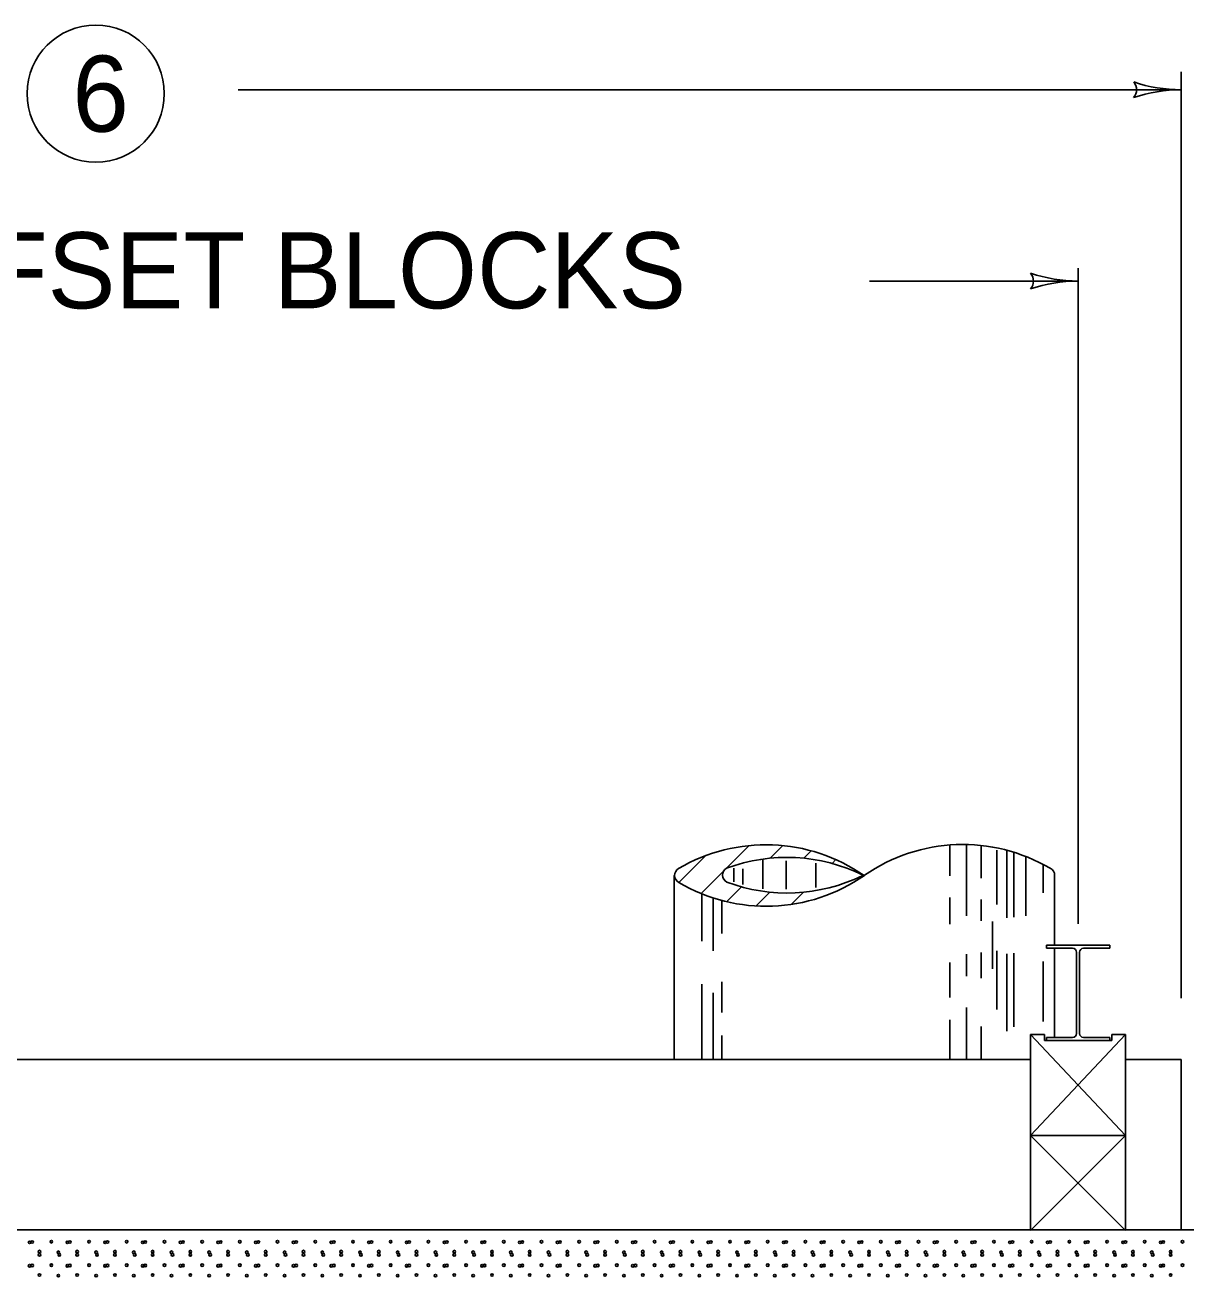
# Model space of a CAD drawing. Extents: x 999.4 to 1036.9, y 999.4 to 1023.
# Drawn here: x 1025.581 to 1028.634, y 1016.932 to 1020.223 of the extents above; entities that cross this region are included whole.
import ezdxf

# ---------------------------------------------------------------- set-up
doc = ezdxf.new("R2010")
doc.units = 0
doc.layers.add('Level 2', color=7, linetype='Continuous')

msp = doc.modelspace()

# ---------------------------------------------------------------- linework, layer by layer
at = {"layer": 'Level 2'}
for p, q in [((1028.6218, 1017.6646), (1028.6218, 1020.1)), ((1028.6218, 1020.0528), (1026.1418, 1020.0528)), ((1028.3507, 1017.8603), (1028.3507, 1019.5834)), ((1028.3507, 1019.5498), (1027.8023, 1019.5498)), ((1027.3596, 1017.9397), (1027.4858, 1018.0658)), ((1027.5408, 1018.0326), (1027.574, 1018.0658)), ((1028.0131, 1017.9864), (1028.0131, 1018.0674)), ((1028.0576, 1017.8814), (1028.0576, 1018.0686)), ((1028.0958, 1017.98), (1028.0958, 1018.0661)), ((1027.3004, 1017.9689), (1027.3706, 1018.0391)), ((1027.5214, 1017.9519), (1027.5214, 1018.03)), ((1027.5829, 1017.9509), (1027.5829, 1018.0258)), ((1027.6292, 1018.0325), (1027.6487, 1018.052)), ((1027.7038, 1018.0188), (1027.7138, 1018.0288)), ((1028.1371, 1017.9112), (1028.1371, 1018.0536)), ((1028.1635, 1017.8757), (1028.1635, 1018.0536)), ((1028.1816, 1017.8778), (1028.1816, 1018.0483)), ((1028.2134, 1017.8813), (1028.2134, 1018.0371)), ((1027.4452, 1017.97), (1027.4452, 1018.0067)), ((1027.4685, 1017.9636), (1027.4685, 1018.0049)), ((1027.6613, 1017.9552), (1027.6613, 1018.0193)), ((1028.2589, 1017.9418), (1028.2589, 1018.0162)), ((1027.2885, 1017.5031), (1027.2885, 1017.9873)), ((1028.2885, 1017.8036), (1028.2885, 1017.9873)), ((1027.3613, 1017.8147), (1027.3613, 1017.939)), ((1027.3909, 1017.7888), (1027.3909, 1017.9283)), ((1027.4266, 1017.9183), (1027.4654, 1017.9572)), ((1027.5038, 1017.9071), (1027.5399, 1017.9433)), ((1027.5962, 1017.9111), (1027.6282, 1017.9431)), ((1028.0131, 1017.8588), (1028.0131, 1017.9292)), ((1027.4135, 1017.8348), (1027.4135, 1017.9216)), ((1028.0958, 1017.8681), (1028.0958, 1017.9238)), ((1028.1253, 1017.7417), (1028.1253, 1017.8663)), ((1028.2673, 1017.8036), (1028.434, 1017.8036)), ((1028.2673, 1017.8036), (1028.2673, 1017.7958)), ((1028.2673, 1017.7958), (1028.3363, 1017.7958)), ((1028.2885, 1017.5614), (1028.2885, 1017.7958)), ((1028.365, 1017.7958), (1028.434, 1017.7958)), ((1028.434, 1017.8036), (1028.434, 1017.7958)), ((1028.0576, 1017.7225), (1028.0576, 1017.78)), ((1028.0958, 1017.7172), (1028.0958, 1017.7843)), ((1028.1371, 1017.6352), (1028.1371, 1017.7889)), ((1028.1635, 1017.5781), (1028.1635, 1017.7815)), ((1028.1816, 1017.5889), (1028.1816, 1017.7832)), ((1028.3468, 1017.5718), (1028.3468, 1017.7853)), ((1028.3546, 1017.5718), (1028.3546, 1017.7853)), ((1028.0131, 1017.6663), (1028.0131, 1017.7585)), ((1028.2589, 1017.6029), (1028.2589, 1017.7609)), ((1027.3613, 1017.5031), (1027.3613, 1017.7017)), ((1027.4135, 1017.6271), (1027.4135, 1017.7076)), ((1027.3909, 1017.5031), (1027.3909, 1017.679)), ((1028.0576, 1017.5031), (1028.0576, 1017.6398)), ((1028.0131, 1017.5031), (1028.0131, 1017.608)), ((1027.4135, 1017.5031), (1027.4135, 1017.5667)), ((1028.0958, 1017.5031), (1028.0958, 1017.59)), ((1028.2257, 1017.5693), (1028.2257, 1017.3036)), ((1028.2257, 1017.5693), (1028.2622, 1017.5693)), ((1028.2257, 1017.3036), (1028.4757, 1017.5693)), ((1028.2257, 1017.5693), (1028.4757, 1017.3036)), ((1028.2622, 1017.5693), (1028.2622, 1017.5536)), ((1028.4392, 1017.5693), (1028.4392, 1017.5536)), ((1028.4392, 1017.5693), (1028.4757, 1017.5693)), ((1028.4757, 1017.5693), (1028.4757, 1017.3036)), ((1028.2622, 1017.5536), (1028.4392, 1017.5536)), ((1028.2673, 1017.5536), (1028.2673, 1017.5614)), ((1028.2673, 1017.5614), (1028.3363, 1017.5614)), ((1028.365, 1017.5614), (1028.434, 1017.5614)), ((1028.434, 1017.5536), (1028.434, 1017.5614)), ((1025.3507, 1017.5031), (1028.2257, 1017.5031)), ((1028.4757, 1017.5031), (1028.6218, 1017.5031)), ((1028.6218, 1017.5031), (1028.6218, 1017.0552)), ((1028.2257, 1017.3036), (1028.4757, 1017.3036)), ((1028.2257, 1017.3036), (1028.2257, 1017.0534)), ((1028.2257, 1017.3036), (1028.4757, 1017.0534)), ((1028.4757, 1017.3036), (1028.2257, 1017.0534)), ((1028.4757, 1017.3036), (1028.4757, 1017.0534)), ((1033.0214, 1017.0552), (1014.2885, 1017.0552))]:
    msp.add_line(p, q, dxfattribs=at)
for centre, radius in [((1025.7669, 1020.0425), 0.1804), ((1025.593, 1017.0226), 0.00339), ((1025.5998, 1017.0235), 0.00339), ((1025.6502, 1017.0243), 0.00339), ((1025.6922, 1017.0226), 0.00339), ((1025.699, 1017.0235), 0.00339), ((1025.7494, 1017.0243), 0.00339), ((1025.7914, 1017.0226), 0.00339), ((1025.7981, 1017.0235), 0.00339), ((1025.8485, 1017.0243), 0.00339), ((1025.8905, 1017.0226), 0.00339), ((1025.8973, 1017.0235), 0.00339), ((1025.9477, 1017.0243), 0.00339), ((1025.9897, 1017.0226), 0.00339), ((1025.9965, 1017.0235), 0.00339), ((1026.0469, 1017.0243), 0.00339), ((1026.0889, 1017.0226), 0.00339), ((1026.0956, 1017.0235), 0.00339), ((1026.146, 1017.0243), 0.00339), ((1026.188, 1017.0226), 0.00339), ((1026.1948, 1017.0235), 0.00339), ((1026.2452, 1017.0243), 0.00339), ((1026.2872, 1017.0226), 0.00339), ((1026.294, 1017.0235), 0.00339), ((1026.3444, 1017.0243), 0.00339), ((1026.3864, 1017.0226), 0.00339), ((1026.3931, 1017.0235), 0.00339), ((1026.4435, 1017.0243), 0.00339), ((1026.4855, 1017.0226), 0.00339), ((1026.4923, 1017.0235), 0.00339), ((1026.5427, 1017.0243), 0.00339), ((1026.5847, 1017.0226), 0.00339), ((1026.5915, 1017.0235), 0.00339), ((1026.6419, 1017.0243), 0.00339), ((1026.6839, 1017.0226), 0.00339), ((1026.6906, 1017.0235), 0.00339), ((1026.741, 1017.0243), 0.00339), ((1026.783, 1017.0226), 0.00339), ((1026.7898, 1017.0235), 0.00339), ((1026.8402, 1017.0243), 0.00339), ((1026.8822, 1017.0226), 0.00339), ((1026.889, 1017.0235), 0.00339), ((1026.9394, 1017.0243), 0.00339), ((1026.9814, 1017.0226), 0.00339), ((1026.9881, 1017.0235), 0.00339), ((1027.0385, 1017.0243), 0.00339), ((1027.0805, 1017.0226), 0.00339), ((1027.0873, 1017.0235), 0.00339), ((1027.1377, 1017.0243), 0.00339), ((1027.1797, 1017.0226), 0.00339), ((1027.1865, 1017.0235), 0.00339), ((1027.2369, 1017.0243), 0.00339), ((1027.2789, 1017.0226), 0.00339), ((1027.2856, 1017.0235), 0.00339), ((1027.336, 1017.0243), 0.00339), ((1027.378, 1017.0226), 0.00339), ((1027.3848, 1017.0235), 0.00339), ((1027.4352, 1017.0243), 0.00339), ((1027.4772, 1017.0226), 0.00339), ((1027.484, 1017.0235), 0.00339), ((1027.5344, 1017.0243), 0.00339), ((1027.5764, 1017.0226), 0.00339), ((1027.5831, 1017.0235), 0.00339), ((1027.6335, 1017.0243), 0.00339), ((1027.6755, 1017.0226), 0.00339), ((1027.6823, 1017.0235), 0.00339), ((1027.7327, 1017.0243), 0.00339), ((1027.7747, 1017.0226), 0.00339), ((1027.7815, 1017.0235), 0.00339), ((1027.8319, 1017.0243), 0.00339), ((1027.8739, 1017.0226), 0.00339), ((1027.8806, 1017.0235), 0.00339), ((1027.931, 1017.0243), 0.00339), ((1027.973, 1017.0226), 0.00339), ((1027.9798, 1017.0235), 0.00339), ((1028.0302, 1017.0243), 0.00339), ((1028.0722, 1017.0226), 0.00339), ((1028.079, 1017.0235), 0.00339), ((1028.1294, 1017.0243), 0.00339), ((1028.1714, 1017.0226), 0.00339), ((1028.1781, 1017.0235), 0.00339), ((1028.2285, 1017.0243), 0.00339), ((1028.2705, 1017.0226), 0.00339), ((1028.2773, 1017.0235), 0.00339), ((1028.3277, 1017.0243), 0.00339), ((1028.3697, 1017.0226), 0.00339), ((1028.3765, 1017.0235), 0.00339), ((1028.4269, 1017.0243), 0.00339), ((1028.4689, 1017.0226), 0.00339), ((1028.4756, 1017.0235), 0.00339), ((1028.526, 1017.0243), 0.00339), ((1028.568, 1017.0226), 0.00339), ((1028.5748, 1017.0235), 0.00339), ((1028.6252, 1017.0243), 0.00339), ((1025.6191, 1016.9983), 0.00339), ((1025.6191, 1016.9897), 0.00339), ((1025.6687, 1016.9966), 0.00339), ((1025.6712, 1016.9897), 0.00339), ((1025.7183, 1016.9983), 0.00339), ((1025.7183, 1016.9897), 0.00339), ((1025.7679, 1016.9966), 0.00339), ((1025.7704, 1016.9897), 0.00339), ((1025.8175, 1016.9983), 0.00339), ((1025.8175, 1016.9897), 0.00339), ((1025.867, 1016.9966), 0.00339), ((1025.8695, 1016.9897), 0.00339), ((1025.9166, 1016.9983), 0.00339), ((1025.9166, 1016.9897), 0.00339), ((1025.9662, 1016.9966), 0.00339), ((1025.9687, 1016.9897), 0.00339), ((1026.0158, 1016.9983), 0.00339), ((1026.0158, 1016.9897), 0.00339), ((1026.0654, 1016.9966), 0.00339), ((1026.0679, 1016.9897), 0.00339), ((1026.115, 1016.9983), 0.00339), ((1026.115, 1016.9897), 0.00339), ((1026.1645, 1016.9966), 0.00339), ((1026.167, 1016.9897), 0.00339), ((1026.2141, 1016.9983), 0.00339), ((1026.2141, 1016.9897), 0.00339), ((1026.2637, 1016.9966), 0.00339), ((1026.2662, 1016.9897), 0.00339), ((1026.3133, 1016.9983), 0.00339), ((1026.3133, 1016.9897), 0.00339), ((1026.3629, 1016.9966), 0.00339), ((1026.3654, 1016.9897), 0.00339), ((1026.4125, 1016.9983), 0.00339), ((1026.4125, 1016.9897), 0.00339), ((1026.462, 1016.9966), 0.00339), ((1026.4645, 1016.9897), 0.00339), ((1026.5116, 1016.9983), 0.00339), ((1026.5116, 1016.9897), 0.00339), ((1026.5612, 1016.9966), 0.00339), ((1026.5637, 1016.9897), 0.00339), ((1026.6108, 1016.9983), 0.00339), ((1026.6108, 1016.9897), 0.00339), ((1026.6604, 1016.9966), 0.00339), ((1026.6629, 1016.9897), 0.00339), ((1026.71, 1016.9983), 0.00339), ((1026.71, 1016.9897), 0.00339), ((1026.7595, 1016.9966), 0.00339), ((1026.762, 1016.9897), 0.00339), ((1026.8091, 1016.9983), 0.00339), ((1026.8091, 1016.9897), 0.00339), ((1026.8587, 1016.9966), 0.00339), ((1026.8612, 1016.9897), 0.00339), ((1026.9083, 1016.9983), 0.00339), ((1026.9083, 1016.9897), 0.00339), ((1026.9579, 1016.9966), 0.00339), ((1026.9604, 1016.9897), 0.00339), ((1027.0075, 1016.9983), 0.00339), ((1027.0075, 1016.9897), 0.00339), ((1027.057, 1016.9966), 0.00339), ((1027.0595, 1016.9897), 0.00339), ((1027.1066, 1016.9983), 0.00339), ((1027.1066, 1016.9897), 0.00339), ((1027.1562, 1016.9966), 0.00339), ((1027.1587, 1016.9897), 0.00339), ((1027.2058, 1016.9983), 0.00339), ((1027.2058, 1016.9897), 0.00339), ((1027.2554, 1016.9966), 0.00339), ((1027.2579, 1016.9897), 0.00339), ((1027.305, 1016.9983), 0.00339), ((1027.305, 1016.9897), 0.00339), ((1027.3545, 1016.9966), 0.00339), ((1027.357, 1016.9897), 0.00339), ((1027.4041, 1016.9983), 0.00339), ((1027.4041, 1016.9897), 0.00339), ((1027.4537, 1016.9966), 0.00339), ((1027.4562, 1016.9897), 0.00339), ((1027.5033, 1016.9983), 0.00339), ((1027.5033, 1016.9897), 0.00339), ((1027.5529, 1016.9966), 0.00339), ((1027.5554, 1016.9897), 0.00339), ((1027.6025, 1016.9983), 0.00339), ((1027.6025, 1016.9897), 0.00339), ((1027.652, 1016.9966), 0.00339), ((1027.6545, 1016.9897), 0.00339), ((1027.7016, 1016.9983), 0.00339), ((1027.7016, 1016.9897), 0.00339), ((1027.7512, 1016.9966), 0.00339), ((1027.7537, 1016.9897), 0.00339), ((1027.8008, 1016.9983), 0.00339), ((1027.8008, 1016.9897), 0.00339), ((1027.8504, 1016.9966), 0.00339), ((1027.8529, 1016.9897), 0.00339), ((1027.9, 1016.9983), 0.00339), ((1027.9, 1016.9897), 0.00339), ((1027.9495, 1016.9966), 0.00339), ((1027.952, 1016.9897), 0.00339), ((1027.9991, 1016.9983), 0.00339), ((1027.9991, 1016.9897), 0.00339), ((1028.0487, 1016.9966), 0.00339), ((1028.0512, 1016.9897), 0.00339), ((1028.0983, 1016.9983), 0.00339), ((1028.0983, 1016.9897), 0.00339), ((1028.1479, 1016.9966), 0.00339), ((1028.1504, 1016.9897), 0.00339), ((1028.1975, 1016.9983), 0.00339), ((1028.1975, 1016.9897), 0.00339), ((1028.247, 1016.9966), 0.00339), ((1028.2495, 1016.9897), 0.00339), ((1028.2966, 1016.9983), 0.00339), ((1028.2966, 1016.9897), 0.00339), ((1028.3462, 1016.9966), 0.00339), ((1028.3487, 1016.9897), 0.00339), ((1028.3958, 1016.9983), 0.00339), ((1028.3958, 1016.9897), 0.00339), ((1028.4454, 1016.9966), 0.00339), ((1028.4479, 1016.9897), 0.00339), ((1028.495, 1016.9983), 0.00339), ((1028.495, 1016.9897), 0.00339), ((1028.5445, 1016.9966), 0.00339), ((1028.547, 1016.9897), 0.00339), ((1028.5941, 1016.9983), 0.00339), ((1028.5941, 1016.9897), 0.00339), ((1025.593, 1016.9611), 0.00339), ((1025.5998, 1016.962), 0.00339), ((1025.6191, 1016.9368), 0.00339), ((1025.6502, 1016.9628), 0.00339), ((1025.6922, 1016.9611), 0.00339), ((1025.699, 1016.962), 0.00339), ((1025.7183, 1016.9368), 0.00339), ((1025.7494, 1016.9628), 0.00339), ((1025.7914, 1016.9611), 0.00339), ((1025.7981, 1016.962), 0.00339), ((1025.8175, 1016.9368), 0.00339), ((1025.8485, 1016.9628), 0.00339), ((1025.8905, 1016.9611), 0.00339), ((1025.8973, 1016.962), 0.00339), ((1025.9166, 1016.9368), 0.00339), ((1025.9477, 1016.9628), 0.00339), ((1025.9897, 1016.9611), 0.00339), ((1025.9965, 1016.962), 0.00339), ((1026.0158, 1016.9368), 0.00339), ((1026.0469, 1016.9628), 0.00339), ((1026.0889, 1016.9611), 0.00339), ((1026.0956, 1016.962), 0.00339), ((1026.115, 1016.9368), 0.00339), ((1026.146, 1016.9628), 0.00339), ((1026.188, 1016.9611), 0.00339), ((1026.1948, 1016.962), 0.00339), ((1026.2141, 1016.9368), 0.00339), ((1026.2452, 1016.9628), 0.00339), ((1026.2872, 1016.9611), 0.00339), ((1026.294, 1016.962), 0.00339), ((1026.3133, 1016.9368), 0.00339), ((1026.3444, 1016.9628), 0.00339), ((1026.3864, 1016.9611), 0.00339), ((1026.3931, 1016.962), 0.00339), ((1026.4125, 1016.9368), 0.00339), ((1026.4435, 1016.9628), 0.00339), ((1026.4855, 1016.9611), 0.00339), ((1026.4923, 1016.962), 0.00339), ((1026.5116, 1016.9368), 0.00339), ((1026.5427, 1016.9628), 0.00339), ((1026.5847, 1016.9611), 0.00339), ((1026.5915, 1016.962), 0.00339), ((1026.6108, 1016.9368), 0.00339), ((1026.6419, 1016.9628), 0.00339), ((1026.6839, 1016.9611), 0.00339), ((1026.6906, 1016.962), 0.00339), ((1026.71, 1016.9368), 0.00339), ((1026.741, 1016.9628), 0.00339), ((1026.783, 1016.9611), 0.00339), ((1026.7898, 1016.962), 0.00339), ((1026.8091, 1016.9368), 0.00339), ((1026.8402, 1016.9628), 0.00339), ((1026.8822, 1016.9611), 0.00339), ((1026.889, 1016.962), 0.00339), ((1026.9083, 1016.9368), 0.00339), ((1026.9394, 1016.9628), 0.00339), ((1026.9814, 1016.9611), 0.00339), ((1026.9881, 1016.962), 0.00339), ((1027.0075, 1016.9368), 0.00339), ((1027.0385, 1016.9628), 0.00339), ((1027.0805, 1016.9611), 0.00339), ((1027.0873, 1016.962), 0.00339), ((1027.1066, 1016.9368), 0.00339), ((1027.1377, 1016.9628), 0.00339), ((1027.1797, 1016.9611), 0.00339), ((1027.1865, 1016.962), 0.00339), ((1027.2058, 1016.9368), 0.00339), ((1027.2369, 1016.9628), 0.00339), ((1027.2789, 1016.9611), 0.00339), ((1027.2856, 1016.962), 0.00339), ((1027.305, 1016.9368), 0.00339), ((1027.336, 1016.9628), 0.00339), ((1027.378, 1016.9611), 0.00339), ((1027.3848, 1016.962), 0.00339), ((1027.4041, 1016.9368), 0.00339), ((1027.4352, 1016.9628), 0.00339), ((1027.4772, 1016.9611), 0.00339), ((1027.484, 1016.962), 0.00339), ((1027.5033, 1016.9368), 0.00339), ((1027.5344, 1016.9628), 0.00339), ((1027.5764, 1016.9611), 0.00339), ((1027.5831, 1016.962), 0.00339), ((1027.6025, 1016.9368), 0.00339), ((1027.6335, 1016.9628), 0.00339), ((1027.6755, 1016.9611), 0.00339), ((1027.6823, 1016.962), 0.00339), ((1027.7016, 1016.9368), 0.00339), ((1027.7327, 1016.9628), 0.00339), ((1027.7747, 1016.9611), 0.00339), ((1027.7815, 1016.962), 0.00339), ((1027.8008, 1016.9368), 0.00339), ((1027.8319, 1016.9628), 0.00339), ((1027.8739, 1016.9611), 0.00339), ((1027.8806, 1016.962), 0.00339), ((1027.9, 1016.9368), 0.00339), ((1027.931, 1016.9628), 0.00339), ((1027.973, 1016.9611), 0.00339), ((1027.9798, 1016.962), 0.00339), ((1027.9991, 1016.9368), 0.00339), ((1028.0302, 1016.9628), 0.00339), ((1028.0722, 1016.9611), 0.00339), ((1028.079, 1016.962), 0.00339), ((1028.0983, 1016.9368), 0.00339), ((1028.1294, 1016.9628), 0.00339), ((1028.1714, 1016.9611), 0.00339), ((1028.1781, 1016.962), 0.00339), ((1028.1975, 1016.9368), 0.00339), ((1028.2285, 1016.9628), 0.00339), ((1028.2705, 1016.9611), 0.00339), ((1028.2773, 1016.962), 0.00339), ((1028.2966, 1016.9368), 0.00339), ((1028.3277, 1016.9628), 0.00339), ((1028.3697, 1016.9611), 0.00339), ((1028.3765, 1016.962), 0.00339), ((1028.3958, 1016.9368), 0.00339), ((1028.4269, 1016.9628), 0.00339), ((1028.4689, 1016.9611), 0.00339), ((1028.4756, 1016.962), 0.00339), ((1028.495, 1016.9368), 0.00339), ((1028.526, 1016.9628), 0.00339), ((1028.568, 1016.9611), 0.00339), ((1028.5748, 1016.962), 0.00339), ((1028.5941, 1016.9368), 0.00339), ((1028.6252, 1016.9628), 0.00339), ((1025.6687, 1016.9351), 0.00339), ((1025.7679, 1016.9351), 0.00339), ((1025.867, 1016.9351), 0.00339), ((1025.9662, 1016.9351), 0.00339), ((1026.0654, 1016.9351), 0.00339), ((1026.1645, 1016.9351), 0.00339), ((1026.2637, 1016.9351), 0.00339), ((1026.3629, 1016.9351), 0.00339), ((1026.462, 1016.9351), 0.00339), ((1026.5612, 1016.9351), 0.00339), ((1026.6604, 1016.9351), 0.00339), ((1026.7595, 1016.9351), 0.00339), ((1026.8587, 1016.9351), 0.00339), ((1026.9579, 1016.9351), 0.00339), ((1027.057, 1016.9351), 0.00339), ((1027.1562, 1016.9351), 0.00339), ((1027.2554, 1016.9351), 0.00339), ((1027.3545, 1016.9351), 0.00339), ((1027.4537, 1016.9351), 0.00339), ((1027.5529, 1016.9351), 0.00339), ((1027.652, 1016.9351), 0.00339), ((1027.7512, 1016.9351), 0.00339), ((1027.8504, 1016.9351), 0.00339), ((1027.9495, 1016.9351), 0.00339), ((1028.0487, 1016.9351), 0.00339), ((1028.1479, 1016.9351), 0.00339), ((1028.247, 1016.9351), 0.00339), ((1028.3462, 1016.9351), 0.00339), ((1028.4454, 1016.9351), 0.00339), ((1028.5445, 1016.9351), 0.00339)]:
    msp.add_circle(centre, radius, dxfattribs=at)
for centre, radius, start, end in [((1028.4733, 1020.0528), 0.0312, 318.7746, 40.8913), ((1028.6219, 1020.4433), 0.3906, 251.3472, 269.9939), ((1028.6219, 1019.6621), 0.3906, 90, 108.6688), ((1028.6219, 1019.6621), 0.3906, 89.9878, 90), ((1028.2022, 1019.5498), 0.0312, 318.7746, 40.8913), ((1028.3507, 1019.1592), 0.3906, 90, 108.6688), ((1028.3507, 1019.9404), 0.3906, 251.3472, 269.9939), ((1028.3507, 1019.1592), 0.3906, 89.9878, 90), ((1027.5297, 1017.6154), 0.4525, 55.1872, 120.5106), ((1028.0473, 1017.6161), 0.4525, 59.4894, 124.8055), ((1027.5846, 1017.5822), 0.4525, 63.6079, 110.5106), ((1027.3104, 1017.9872), 0.0208, 120.0111, 241.6218), ((1027.4365, 1017.988), 0.0208, 120.0111, 241.6218), ((1028.2715, 1017.9897), 0.0172, 351.7135, 71.0325), ((1027.5302, 1018.3587), 0.4525, 239.4894, 304.8128), ((1027.5851, 1018.3935), 0.4525, 249.4894, 295.8982), ((1028.3364, 1017.7853), 0.0104, 0, 90), ((1028.365, 1017.7853), 0.0104, 90, 180), ((1028.3364, 1017.5717), 0.0104, 270, 360), ((1028.365, 1017.5717), 0.0104, 180, 270)]:
    msp.add_arc(centre, radius, start, end, dxfattribs=at)

# ---------------------------------------------------------------- texts
for s, p in [('6', (1025.7055, 1019.9425)), ('DOUBLE OFFSET BLOCKS', (1023.9314, 1019.4781))]:
    msp.add_text(s, height=0.2, dxfattribs=at).set_placement(p)

doc.saveas('drawing.dxf')
